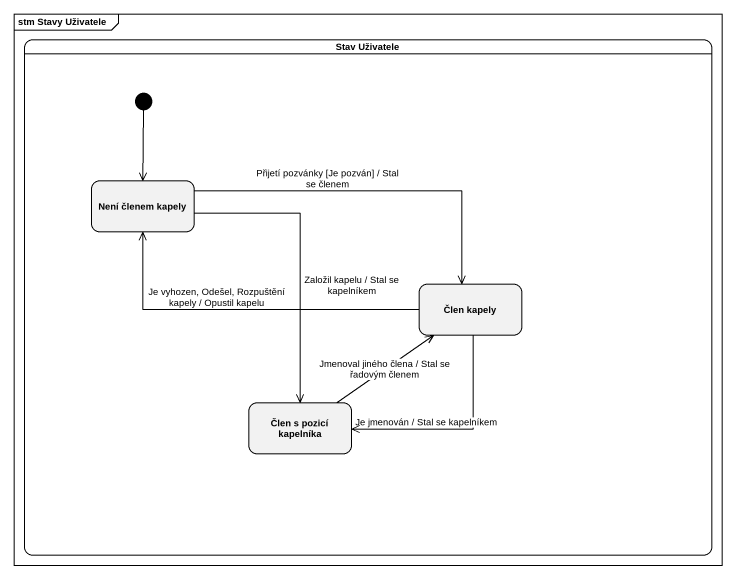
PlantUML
@startuml
mainframe stm Stavy Uživatele
hide empty description
state "Stav Uživatele" as Stav_Uživatele {
  state "Není členem kapely" as Není_členem_kapely
  state "Člen kapely" as Člen_kapely
  state "Člen s pozicí kapelníka" as Člen_s_pozicí_kapelníka
  [*] --> Není_členem_kapely
}
Není_členem_kapely -right-> Člen_kapely : Přijetí pozvánky [Je pozván] / Stal se členem
Není_členem_kapely --> Člen_s_pozicí_kapelníka : Založil kapelu / Stal se kapelníkem
Člen_kapely -left-> Není_členem_kapely : Je vyhozen, Odešel, Rozpuštění kapely / Opustil kapelu
Člen_kapely --> Člen_s_pozicí_kapelníka : Je jmenován / Stal se kapelníkem
Člen_s_pozicí_kapelníka -up-> Člen_kapely : Jmenoval jiného člena / Stal se řadovým členem
@enduml
